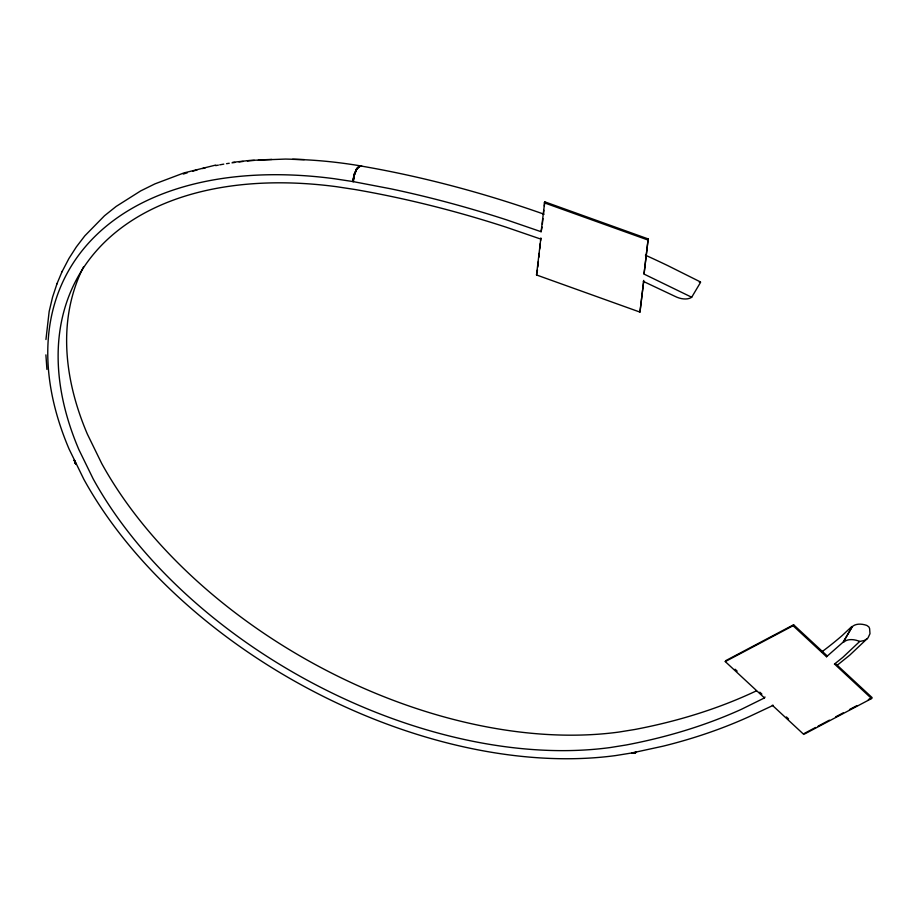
<?xml version="1.0" encoding="UTF-8"?>
<svg xmlns="http://www.w3.org/2000/svg" width="918" height="918" viewBox="0 0 918 918"><rect width="100%" height="100%" fill="white"/><g stroke="black" fill="none" stroke-linecap="round" stroke-linejoin="round"><path stroke-width="1.38" d="M542.045 226.998L541.127 231.726L506.334 219.769A795.94 491.13 28.8 0 0 390.93 188.844L352.856 181.546L354.21 174.627L356.723 168.889L359.431 166.181L361.853 166.169A795.837 491.061 28.8 0 1 544.053 214.215M45.946 339.522L49.159 311.5L52.533 297.248L57.077 283.478M353.361 181.638L354.417 173.961L352.856 181.546L334.232 178.712A403.518 248.985 28.8 0 0 69.102 449.097L83.836 479.276A403.518 248.985 28.8 0 0 615.852 755.537L632.043 752.921L663.037 746.185A795.94 491.13 28.8 0 0 748.962 716.74L773.277 705.299M643.621 281.78L639.961 312.097L536.525 274.975L540.886 237.98L540.599 240.745M541.127 231.726L544.741 201.822L648.177 238.932L644.011 274.069L691.69 297.248L700.56 282.354A13.862 2.261 -53.5 0 0 700.411 281.929L667.466 265.463A795.837 491.061 28.8 0 0 645.411 255.17M537.5 269.858L536.525 274.975M537.787 267.081L538.384 261.538M538.82 257.384L539.268 253.219M539.715 249.065L540.3 243.522M639.961 312.097L643.77 280.38M644.069 273.874L648.177 238.932M542.343 224.199L542.94 218.599M543.387 214.41L543.846 210.211M544.294 206.011L544.741 201.822M361.853 166.169C357.997 165.401 355.851 171.035 354.417 173.961L356.391 170.45L354.635 173.307L353.109 181.592L353.648 176.704L354.922 174.053M360.315 165.928L357.917 167.34L355.886 170.358C355.817 167.225 364.01 165.229 359.73 166.055M354.887 173.364L357.01 168.464L359.684 166.227M61.999 271.785L68.907 258.532L76.355 246.908L84.789 235.88L104.491 215.764L116.161 206.424L140.706 190.898L154.878 183.898L183.979 172.917L215.707 165.079M56.859 284.006L62.217 271.258M725.266 661.58L725.805 660.616L793.611 624.768L827.049 655.785L826.521 656.749L793.083 625.732L725.266 661.58L764.453 697.932L764.981 696.969M793.083 625.732L793.611 624.768M826.521 656.749L843.332 641.946L852.202 626.753A16.811 10.373 28.8 0 1 866.81 625.422L868.83 626.879A13.173 10.293 22.4 0 1 869.621 628.681L869.977 633.707L868.015 637.884L849.689 655.2L837.009 665.401M843.332 641.946L852.202 626.753M772.29 705.219L803.755 734.411L871.572 698.552L872.1 697.588L836.091 664.184L834.428 664.093L842.77 657.403L859.73 641.452L864.182 640.523L867.223 638.698M851.835 626.489L842.426 635.336A784.236 483.901 28.8 0 1 821.69 651.964M699.309 282.331L700.182 281.792M691.69 297.248L690.806 297.799A16.811 10.373 28.8 0 1 674.799 296.25L643.231 281.344M636.22 752.29L634.935 752.886M804.283 733.448L815.586 727.469M818.099 726.138L829.402 720.16M835.678 716.843L843.217 712.861M849.494 709.545L857.033 705.563M868.336 699.585L870.849 698.254M764.453 697.932L741.446 709.293A783.685 483.568 28.8 0 1 626.179 744.98L610.447 747.516A392.33 242.077 28.8 0 1 93.188 478.921L78.868 449.591A392.33 242.077 28.8 0 1 336.642 186.71L354.991 189.51A783.685 483.568 28.8 0 1 506.059 227.159L540.358 238.944M635.153 752.829L636.438 752.244L631.825 752.955L633.523 753.047L632.858 753.07M633.994 753.047L634.912 752.909M634.258 753.035L635.348 752.794L633.581 753.127M360.533 166.078L361.394 166.032A403.518 248.985 28.8 0 0 292.578 159.342M232.656 162.325L249.707 160.443M250.121 160.409L285.59 159.066L304.294 159.594M544.202 202.786L647.649 239.908M859.73 641.452L858.319 640.89A16.811 10.373 28.8 0 0 843.699 642.21M75.907 463.98L74.232 460.159L76.102 464.382L74.324 460.354L74.438 461.02M786.439 716.947L788.539 718.886M735.077 669.222L737.143 671.138M759.829 692.183L761.883 694.1M834.6 664.116L871.572 698.552M46.921 369.403L45.9 354.864M183.313 174.053A403.518 248.985 28.8 0 1 187.341 172.768M192.803 171.15A403.518 248.985 28.8 0 1 196.945 170.002M202.545 168.556A403.518 248.985 28.8 0 1 205.139 167.925M215.696 165.63A403.518 248.985 28.8 0 1 218.369 165.114M219.712 164.861A403.518 248.985 28.8 0 1 223.774 164.138M226.505 163.691A403.518 248.985 28.8 0 1 229.248 163.255M232.002 162.842A403.518 248.985 28.8 0 1 234.767 162.452M238.955 161.912A403.518 248.985 28.8 0 1 243.178 161.43M247.424 160.983A403.518 248.985 28.8 0 1 254.355 160.375M258.348 160.088A403.518 248.985 28.8 0 1 271.854 159.434M83.504 266.954A392.33 242.077 28.8 0 0 87.371 434.134L101.691 463.464A392.33 242.077 28.8 0 0 618.939 732.059L634.671 729.512A784.236 483.901 28.8 0 0 756.443 690.829M75.999 464.175L75.115 463.085L75.999 464.175"/></g></svg>
